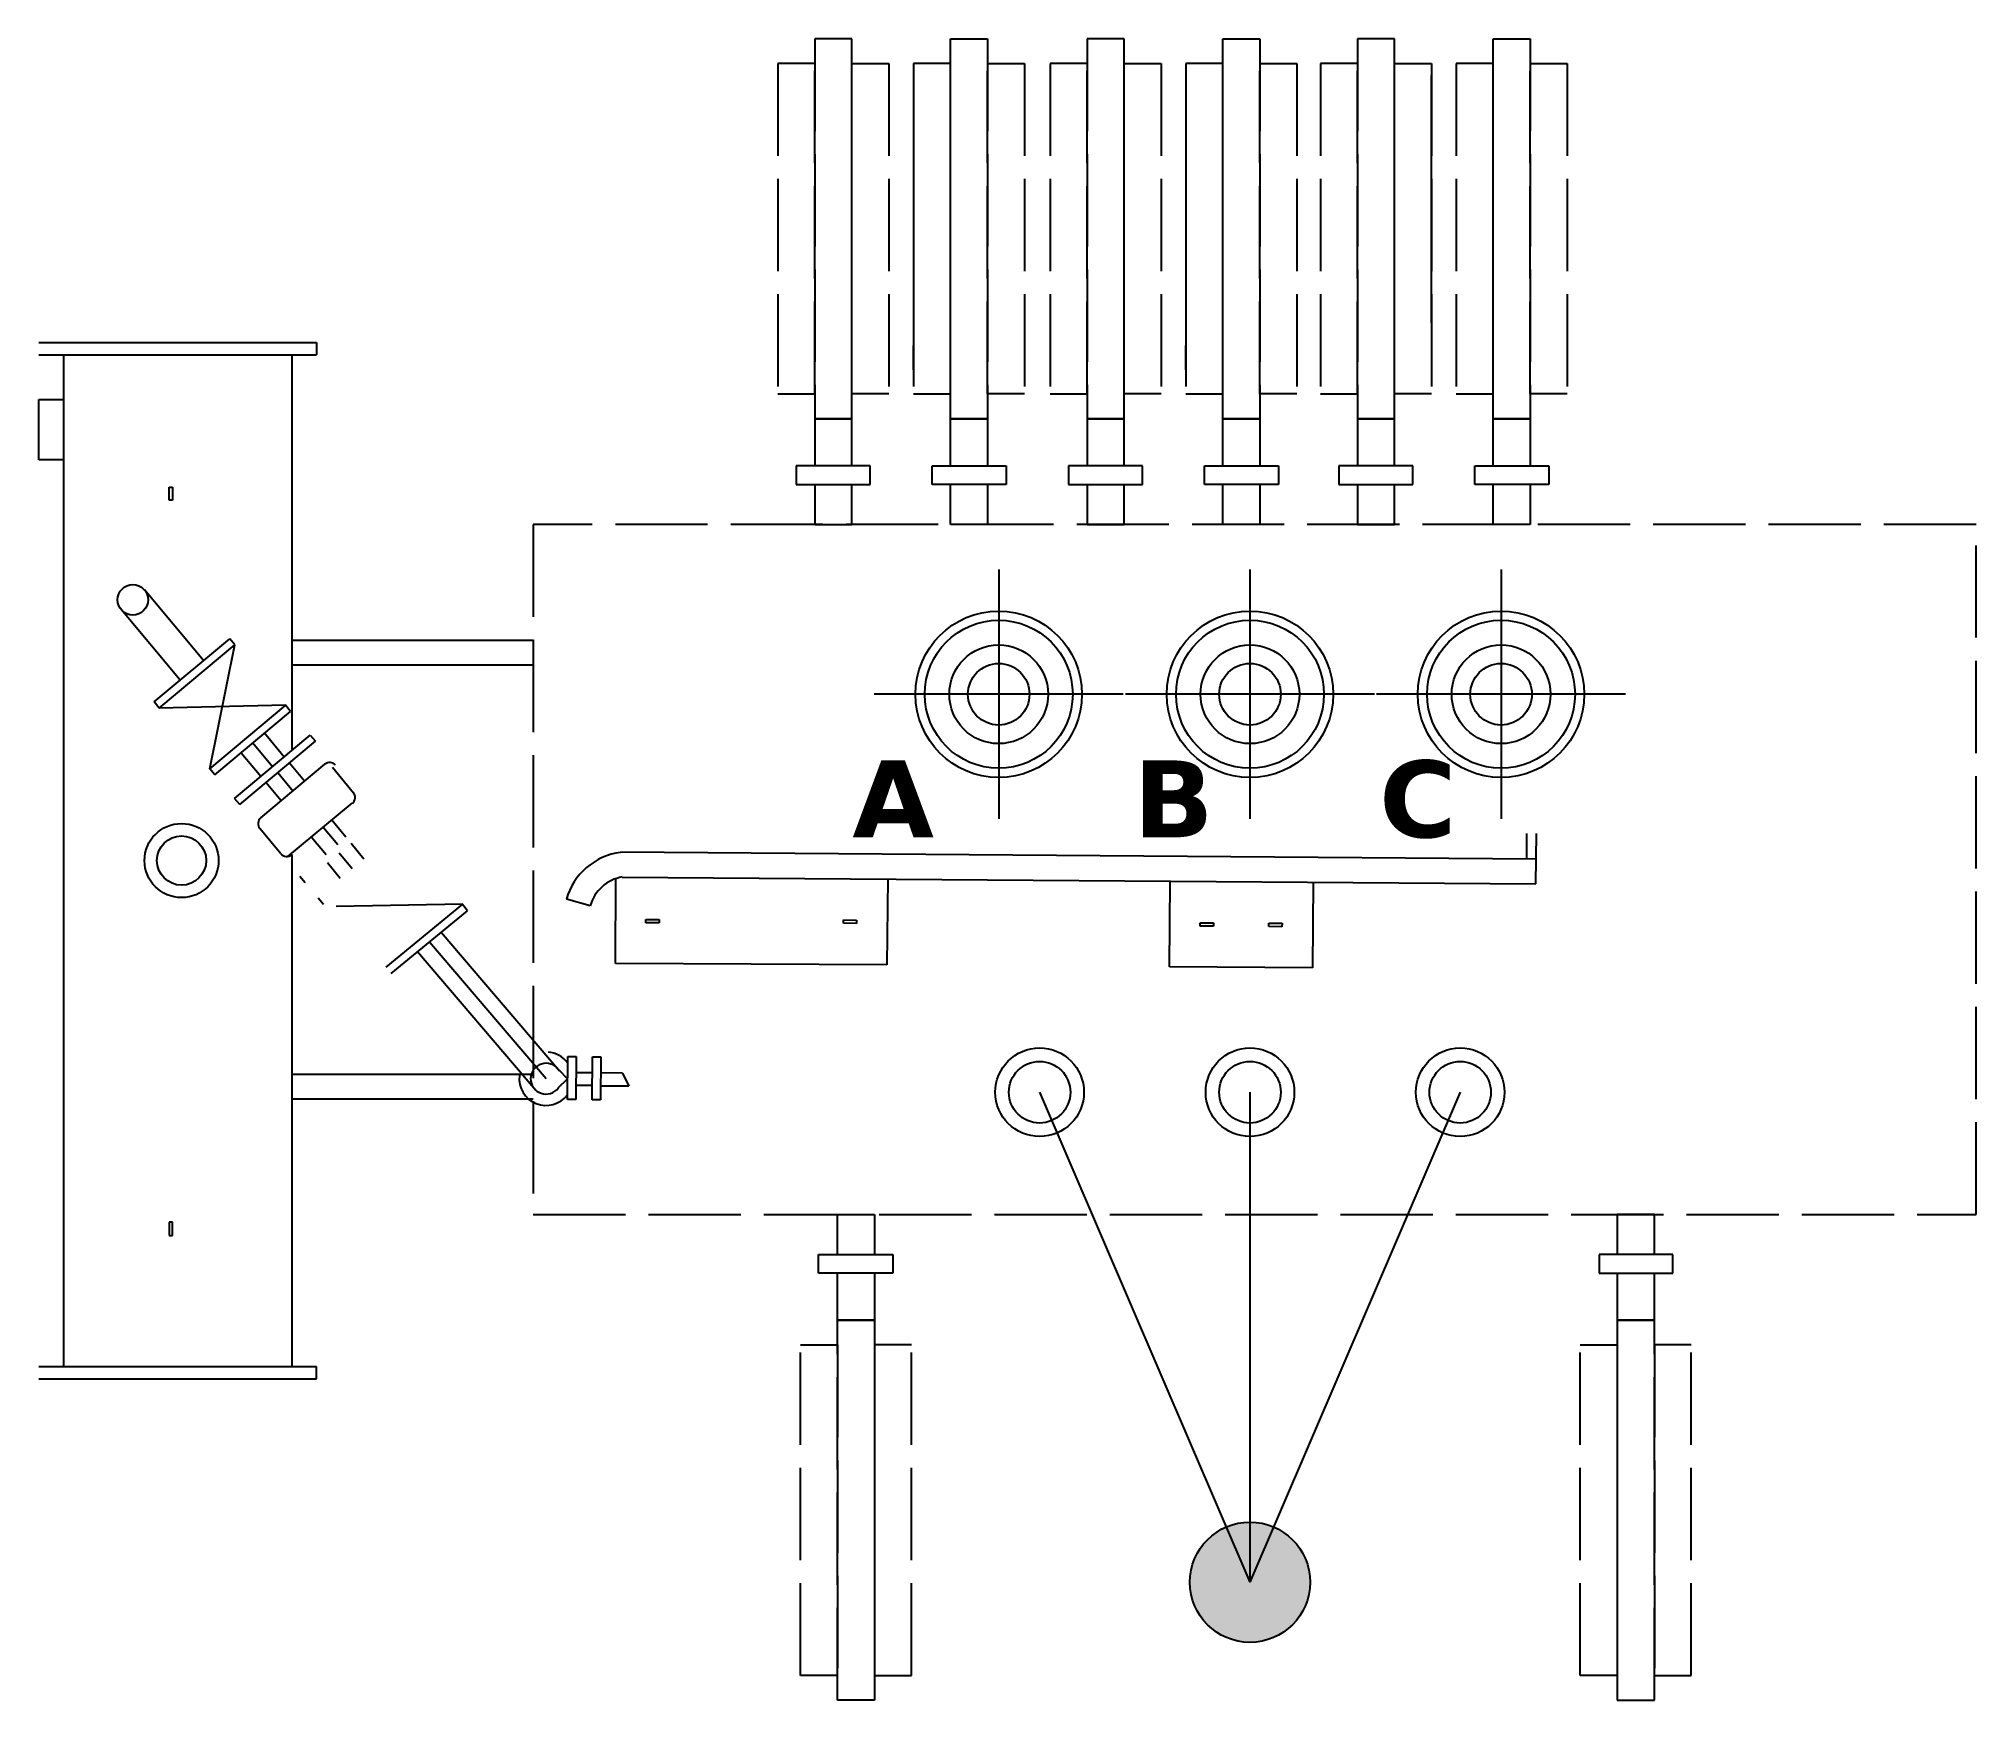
# Model space of a CAD drawing. Header units: inches. Extents: x 679467.4 to 679480, y 21909.7 to 21920.5.
import ezdxf

# ---------------------------------------------------------------- set-up
doc = ezdxf.new("R2010")
doc.units = ezdxf.units.IN
doc.header["$LTSCALE"] = 0.05
doc.header["$MEASUREMENT"] = 0
doc.linetypes.add('ACAD_ISO02W100', pattern=[15, 12, -3])
for name, color, linetype in [('Circle', 1, 'Continuous'), ('Line', 7, 'ACAD_ISO02W100'), ('Text', 3, 'Continuous')]:
    doc.layers.add(name, color=color, linetype=linetype)
doc.styles.get("Standard").update_dxf_attribs({"font": 'verdana.ttf'})

msp = doc.modelspace()

# ---------------------------------------------------------------- hatches: boundary and pattern name
msp.add_hatch(color=256).paths.add_polyline_path([(679474.931, 21910.468, 1), (679475.713, 21910.468, 1)])

# ---------------------------------------------------------------- linework, layer by layer
for p, q in [((679473.134, 21920.262), (679473.134, 21918.654)), ((679474.904, 21920.262), (679474.904, 21918.654)), ((679476.502, 21918.654), (679476.502, 21920.262)), ((679467.445, 21918.527), (679469.252, 21918.527)), ((679469.252, 21918.527), (679469.252, 21918.447)), ((679473.134, 21918.348), (679473.134, 21918.508)), ((679474.904, 21918.348), (679474.904, 21918.508)), ((679476.502, 21918.508), (679476.502, 21918.348)), ((679467.445, 21918.447), (679469.252, 21918.447)), ((679467.606, 21918.447), (679467.606, 21911.871)), ((679469.092, 21918.447), (679469.092, 21915.875)), ((679473.688, 21917.05), (679473.688, 21915.43)), ((679475.322, 21917.05), (679475.322, 21915.43)), ((679476.955, 21917.05), (679476.955, 21915.43)), ((679468.517, 21916.459), (679468.133, 21916.918)), ((679468.365, 21916.332), (679467.981, 21916.79)), ((679468.195, 21916.19), (679468.687, 21916.601)), ((679468.72, 21916.561), (679468.687, 21916.601)), ((679469.092, 21916.591), (679470.661, 21916.591)), ((679468.228, 21916.15), (679468.72, 21916.561)), ((679468.557, 21915.756), (679468.72, 21916.561)), ((679469.092, 21916.431), (679470.661, 21916.431)), ((679468.228, 21916.15), (679468.195, 21916.19)), ((679474.498, 21916.24), (679472.878, 21916.24)), ((679476.132, 21916.24), (679474.512, 21916.24)), ((679477.765, 21916.24), (679476.145, 21916.24)), ((679469.052, 21916.17), (679468.228, 21916.15)), ((679468.557, 21915.756), (679469.052, 21916.17)), ((679468.591, 21915.716), (679469.083, 21916.128)), ((679469.083, 21916.128), (679469.049, 21916.168)), ((679468.719, 21915.563), (679469.211, 21915.975)), ((679469.041, 21915.832), (679468.913, 21915.986)), ((679469.211, 21915.975), (679469.245, 21915.935)), ((679468.753, 21915.523), (679469.245, 21915.935)), ((679468.889, 21915.705), (679468.761, 21915.858)), ((679468.965, 21915.769), (679468.837, 21915.922)), ((679468.591, 21915.716), (679468.557, 21915.756)), ((679468.889, 21915.437), (679469.305, 21915.785)), ((679469.097, 21915.611), (679468.999, 21915.729)), ((679469.173, 21915.675), (679469.075, 21915.792)), ((679469.355, 21915.766), (679469.491, 21915.6)), ((679468.753, 21915.523), (679468.719, 21915.563)), ((679469.021, 21915.547), (679468.923, 21915.665)), ((679469.065, 21915.186), (679469.484, 21915.531)), ((679469.02, 21915.203), (679468.883, 21915.367)), ((679469.314, 21915.197), (679469.222, 21915.307)), ((679469.39, 21915.261), (679469.298, 21915.371)), ((679469.442, 21915.31), (679469.351, 21915.421)), ((679477.122, 21915.169), (679477.123, 21915.335)), ((679477.182, 21915.008), (679477.185, 21915.334)), ((679469.092, 21915.198), (679469.092, 21911.871)), ((679469.483, 21915.106), (679469.399, 21915.207)), ((679469.559, 21915.169), (679469.476, 21915.27)), ((679477.184, 21915.168), (679471.229, 21915.213)), ((679469.178, 21915.015), (679469.144, 21915.055)), ((679469.406, 21915.043), (679469.323, 21915.144)), ((679471.195, 21914.489), (679471.199, 21915.047)), ((679471.24, 21915.052), (679477.182, 21915.008)), ((679472.966, 21915.04), (679472.961, 21914.482)), ((679474.799, 21914.468), (679474.803, 21915.026)), ((679475.732, 21915.019), (679475.728, 21914.461)), ((679469.296, 21914.874), (679469.262, 21914.914)), ((679470.202, 21914.875), (679469.379, 21914.861)), ((679469.705, 21914.465), (679470.202, 21914.875)), ((679469.738, 21914.424), (679470.233, 21914.832)), ((679470.233, 21914.832), (679470.2, 21914.873)), ((679471.031, 21914.865), (679470.877, 21914.909)), ((679470.831, 21913.791), (679470.062, 21914.691)), ((679470.678, 21913.665), (679469.909, 21914.565)), ((679470.744, 21913.741), (679469.986, 21914.628)), ((679472.961, 21914.482), (679471.195, 21914.489)), ((679475.728, 21914.461), (679474.799, 21914.468)), ((679470.825, 21913.8), (679470.884, 21913.74)), ((679469.092, 21913.771), (679470.661, 21913.771)), ((679470.824, 21913.681), (679470.884, 21913.74)), ((679471.045, 21913.696), (679470.938, 21913.697)), ((679471.045, 21913.779), (679470.939, 21913.78)), ((679471.283, 21913.692), (679471.099, 21913.693)), ((679471.241, 21913.778), (679471.1, 21913.779)), ((679471.241, 21913.778), (679471.283, 21913.692)), ((679469.092, 21913.611), (679470.661, 21913.611)), ((679473.954, 21913.653), (679475.322, 21910.468)), ((679475.322, 21913.653), (679475.322, 21910.468)), ((679476.689, 21913.653), (679475.322, 21910.468)), ((679475.322, 21913.453), (679475.322, 21910.468)), ((679467.445, 21911.871), (679469.252, 21911.871)), ((679467.445, 21911.79), (679469.252, 21911.79)), ((679469.252, 21911.79), (679469.252, 21911.871))]:
    msp.add_line(p, q)
for centre, radius, start, end in [((679469.337, 21915.747), 0.0495, 39.9279, 129.9279), ((679469.453, 21915.569), 0.0495, 309.4922, 39.4922), ((679468.921, 21915.399), 0.0495, 129.9279, 219.9279), ((679469.058, 21915.235), 0.0495, 219.9279, 309.9279), ((679471.284, 21914.793), 0.423, 97.4924, 164.1141), ((679471.284, 21914.793), 0.263, 99.6288, 164.1141), ((679470.744, 21913.741), 0.1, 35.8595, 323.2691), ((679470.744, 21913.741), 0.174, 35.8595, 85.6424), ((679470.744, 21913.741), 0.174, 173.3421, 323.2691)]:
    msp.add_arc(centre, radius, start, end)
at = {"layer": 'Circle'}
for centre, radius in [((679468.057, 21916.854), 0.099), ((679473.688, 21916.24), 0.541), ((679473.688, 21916.24), 0.481), ((679475.322, 21916.24), 0.541), ((679475.322, 21916.24), 0.481), ((679476.955, 21916.24), 0.541), ((679476.955, 21916.24), 0.481), ((679473.688, 21916.24), 0.321), ((679473.688, 21916.24), 0.2), ((679473.688, 21916.24), 0.2), ((679475.322, 21916.24), 0.321), ((679475.322, 21916.24), 0.2), ((679475.322, 21916.24), 0.2), ((679476.955, 21916.24), 0.321), ((679476.955, 21916.24), 0.2), ((679476.955, 21916.24), 0.2), ((679468.374, 21915.159), 0.241), ((679468.374, 21915.159), 0.16), ((679473.954, 21913.653), 0.288), ((679475.322, 21913.653), 0.288), ((679476.689, 21913.653), 0.288), ((679473.954, 21913.653), 0.2), ((679475.322, 21913.653), 0.2), ((679476.689, 21913.653), 0.2), ((679475.322, 21910.468), 0.391)]:
    msp.add_circle(centre, radius, dxfattribs=at)
at = {"layer": 'Line'}
for points in [[(679472.733, 21920.501), (679472.493, 21920.501), (679472.493, 21918.031), (679472.733, 21918.031)], [(679473.375, 21920.501), (679473.615, 21920.501), (679473.615, 21918.031), (679473.375, 21918.031)], [(679474.503, 21920.501), (679474.263, 21920.501), (679474.263, 21918.031), (679474.503, 21918.031)], [(679475.145, 21920.501), (679475.386, 21920.501), (679475.386, 21918.031), (679475.145, 21918.031)], [(679476.262, 21920.501), (679476.021, 21920.501), (679476.021, 21918.031), (679476.262, 21918.031)], [(679476.903, 21920.501), (679477.144, 21920.501), (679477.144, 21918.031), (679476.903, 21918.031)], [(679472.493, 21920.34), (679472.252, 21920.34), (679472.252, 21918.192), (679472.493, 21918.192)], [(679472.733, 21920.34), (679472.974, 21920.34), (679472.974, 21918.192), (679472.733, 21918.192)], [(679473.375, 21920.34), (679473.134, 21920.34), (679473.134, 21918.192), (679473.375, 21918.192)], [(679473.615, 21920.34), (679473.856, 21920.34), (679473.856, 21918.192), (679473.615, 21918.192)], [(679474.263, 21920.34), (679474.022, 21920.34), (679474.022, 21918.192), (679474.263, 21918.192)], [(679474.503, 21920.34), (679474.744, 21920.34), (679474.744, 21918.192), (679474.503, 21918.192)], [(679475.145, 21920.34), (679474.904, 21920.34), (679474.904, 21918.192), (679475.145, 21918.192)], [(679475.386, 21920.34), (679475.626, 21920.34), (679475.626, 21918.192), (679475.386, 21918.192)], [(679476.021, 21920.34), (679475.781, 21920.34), (679475.781, 21918.192), (679476.021, 21918.192)], [(679476.262, 21920.34), (679476.502, 21920.34), (679476.502, 21918.192), (679476.262, 21918.192)], [(679476.903, 21920.34), (679476.663, 21920.34), (679476.663, 21918.192), (679476.903, 21918.192)], [(679477.144, 21920.34), (679477.385, 21920.34), (679477.385, 21918.192), (679477.144, 21918.192)], [(679467.606, 21917.764), (679467.445, 21917.764), (679467.445, 21918.155), (679467.606, 21918.155)], [(679472.852, 21917.724), (679472.371, 21917.724), (679472.371, 21917.604), (679472.852, 21917.604)], [(679473.256, 21917.724), (679473.737, 21917.724), (679473.737, 21917.604), (679473.256, 21917.604)], [(679474.622, 21917.724), (679474.141, 21917.724), (679474.141, 21917.604), (679474.622, 21917.604)], [(679475.026, 21917.724), (679475.507, 21917.724), (679475.507, 21917.604), (679475.026, 21917.604)], [(679476.381, 21917.724), (679475.899, 21917.724), (679475.899, 21917.604), (679476.381, 21917.604)], [(679476.784, 21917.724), (679477.266, 21917.724), (679477.266, 21917.604), (679476.784, 21917.604)], [(679468.293, 21917.501), (679468.293, 21917.586), (679468.315, 21917.586), (679468.315, 21917.501)], [(679470.661, 21917.344), (679470.661, 21912.858), (679480.045, 21912.858), (679480.045, 21917.344)], [(679471.48, 21914.754), (679471.394, 21914.754), (679471.394, 21914.776), (679471.48, 21914.776)], [(679472.764, 21914.75), (679472.678, 21914.751), (679472.679, 21914.773), (679472.764, 21914.772)], [(679475.084, 21914.733), (679474.998, 21914.733), (679474.998, 21914.755), (679475.084, 21914.755)], [(679475.53, 21914.729), (679475.445, 21914.73), (679475.445, 21914.752), (679475.531, 21914.751)], [(679470.937, 21913.605), (679470.883, 21913.605), (679470.885, 21913.885), (679470.94, 21913.885)], [(679471.099, 21913.603), (679471.044, 21913.604), (679471.046, 21913.884), (679471.101, 21913.883)], [(679468.293, 21912.808), (679468.293, 21912.722), (679468.315, 21912.722), (679468.315, 21912.808)], [(679472.999, 21912.477), (679472.517, 21912.477), (679472.517, 21912.598), (679472.999, 21912.598)], [(679477.592, 21912.477), (679478.073, 21912.477), (679478.073, 21912.598), (679477.592, 21912.598)], [(679472.88, 21909.701), (679472.639, 21909.701), (679472.639, 21912.171), (679472.88, 21912.171)], [(679477.711, 21909.701), (679477.952, 21909.701), (679477.952, 21912.171), (679477.711, 21912.171)], [(679472.639, 21909.861), (679472.399, 21909.861), (679472.399, 21912.01), (679472.639, 21912.01)], [(679472.88, 21909.861), (679473.12, 21909.861), (679473.12, 21912.01), (679472.88, 21912.01)], [(679477.711, 21909.861), (679477.47, 21909.861), (679477.47, 21912.01), (679477.711, 21912.01)], [(679477.952, 21909.861), (679478.192, 21909.861), (679478.192, 21912.01), (679477.952, 21912.01)]]:
    msp.add_lwpolyline(points, close=True, dxfattribs=at)
for points in [[(679472.733, 21918.031), (679472.493, 21918.031), (679472.493, 21917.724)], [(679472.733, 21917.724), (679472.733, 21918.031)], [(679473.375, 21918.031), (679473.615, 21918.031), (679473.615, 21917.724)], [(679473.375, 21917.724), (679473.375, 21918.031)], [(679474.503, 21918.031), (679474.263, 21918.031), (679474.263, 21917.724)], [(679474.503, 21917.724), (679474.503, 21918.031)], [(679475.145, 21917.724), (679475.145, 21918.031)], [(679475.145, 21918.031), (679475.386, 21918.031), (679475.386, 21917.724)], [(679476.262, 21918.031), (679476.021, 21918.031), (679476.021, 21917.724)], [(679476.262, 21917.724), (679476.262, 21918.031)], [(679476.903, 21917.724), (679476.903, 21918.031)], [(679476.903, 21918.031), (679477.144, 21918.031), (679477.144, 21917.724)], [(679472.493, 21917.604), (679472.493, 21917.344), (679472.733, 21917.344), (679472.733, 21917.604)], [(679473.615, 21917.604), (679473.615, 21917.344), (679473.375, 21917.344), (679473.375, 21917.604)], [(679474.263, 21917.604), (679474.263, 21917.344), (679474.503, 21917.344), (679474.503, 21917.604)], [(679475.386, 21917.604), (679475.386, 21917.344), (679475.145, 21917.344), (679475.145, 21917.604)], [(679476.021, 21917.604), (679476.021, 21917.344), (679476.262, 21917.344), (679476.262, 21917.604)], [(679477.144, 21917.604), (679477.144, 21917.344), (679476.903, 21917.344), (679476.903, 21917.604)], [(679472.639, 21912.598), (679472.639, 21912.858), (679472.88, 21912.858), (679472.88, 21912.598)], [(679477.952, 21912.598), (679477.952, 21912.858), (679477.711, 21912.858), (679477.711, 21912.598)], [(679472.88, 21912.171), (679472.639, 21912.171), (679472.639, 21912.477)], [(679472.88, 21912.477), (679472.88, 21912.171)], [(679477.711, 21912.171), (679477.952, 21912.171), (679477.952, 21912.477)], [(679477.711, 21912.477), (679477.711, 21912.171)]]:
    msp.add_lwpolyline(points, dxfattribs=at)

# ---------------------------------------------------------------- texts
at = {"layer": 'Text', "char_height": 0.5, "attachment_point": 1}
for s, insert in [('{\\fVerdana|b1|i0|c0|p34;A}', (679472.736, 21915.81)), ('{\\fVerdana|b1|i0|c0|p34;B}', (679474.563, 21915.81)), ('{\\fVerdana|b1|i0|c0|p34;C}', (679476.162, 21915.81))]:
    msp.add_mtext_dynamic_manual_height_columns(s, width=1.46987, gutter_width=1, heights=[0], dxfattribs=dict(at, insert=insert))

doc.saveas('drawing.dxf')
